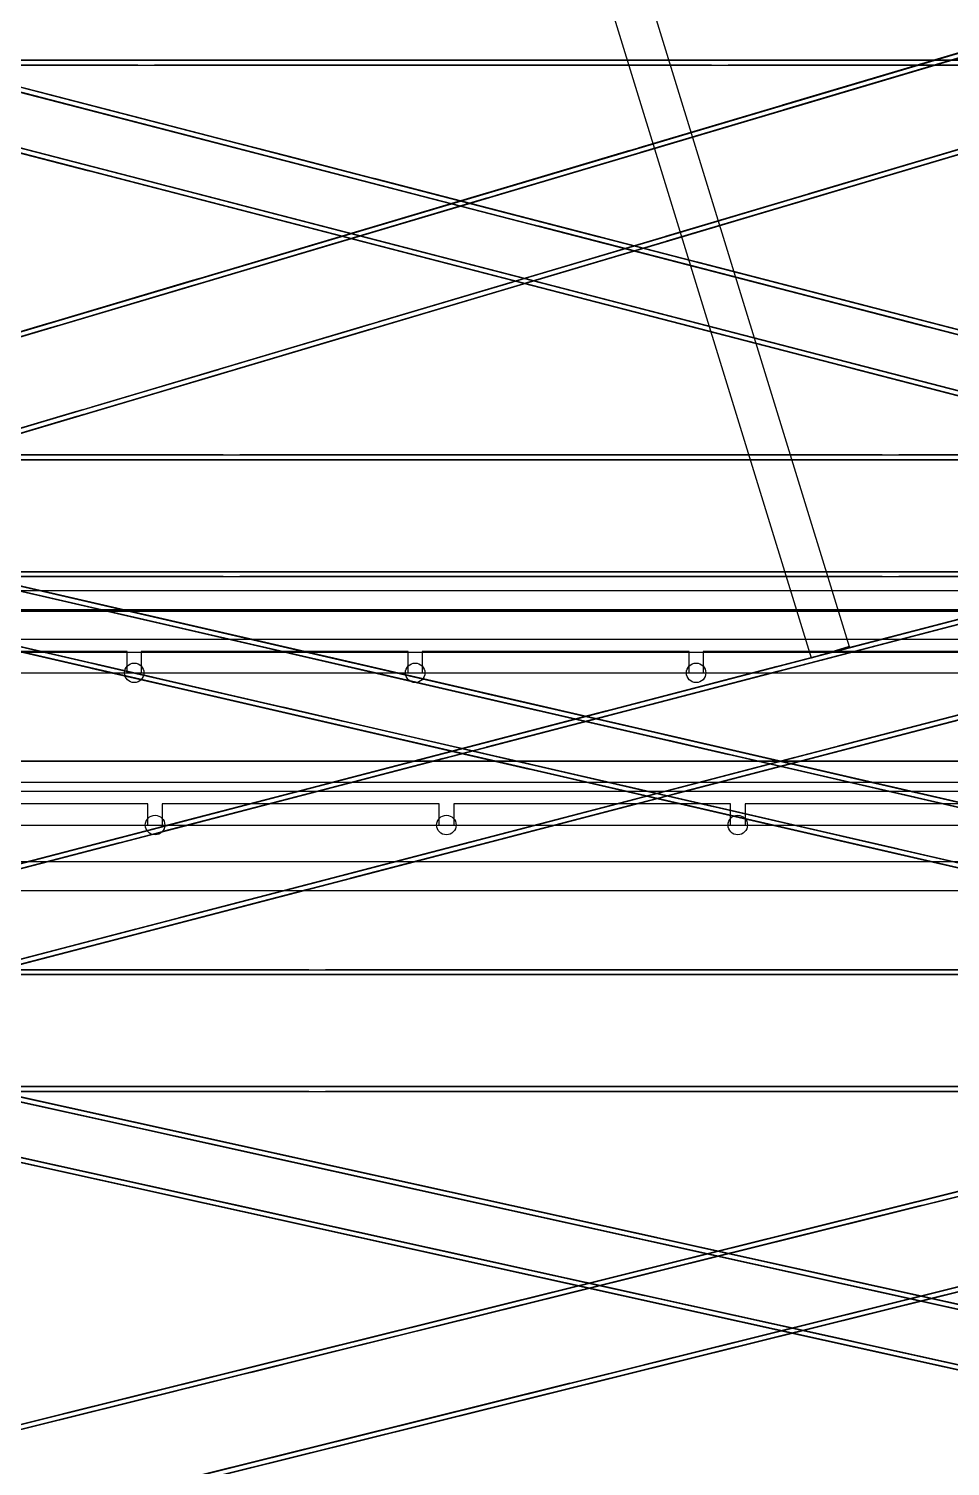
# Model space of a CAD drawing. Header units: millimetres. Extents: x -52000 to 48850, y -48850 to 51750.
# Drawn here: x 1499 to 4524, y -16106 to -11384 of the extents above; entities that cross this region are included whole.
import ezdxf

# ---------------------------------------------------------------- set-up
doc = ezdxf.new("R2010")
doc.units = ezdxf.units.MM
doc.layers.add('D-STR-DECK', color=7, linetype='Continuous', lineweight=25)
doc.layers.add('D-STR-STRC', color=7, linetype='Continuous', lineweight=25)

msp = doc.modelspace()

# ---------------------------------------------------------------- linework, layer by layer
at = {"layer": 'D-STR-DECK'}
for points in [[(-11480, -14000), (11480, -14000), (14000, -11480), (14000, 11480), (11480, 14000), (-11480, 14000), (-14000, 11480), (-14000, -11480)], [(-10904, -13297.5), (10904, -13297.5), (13297.5, -10904), (-13297.5, -10904)], [(-11307.8, -13790), (11307.8, -13790), (13790, -11307.8), (-13790, -11307.8)], [(-11014.6, -13432.5), (11014.6, -13432.5), (9278.9, -11315.7), (-9278.9, -11315.7)], [(3541.7, -11296.6), (4192.6, -13413.4), (4068.4, -13451.6), (3417.4, -11334.8)], [(-11014.6, -13432.5), (11014.6, -13432.5), (10849.4, -13231), (-10849.4, -13231)], [(-11070, -13500), (11070, -13500), (10904, -13297.5), (-10904, -13297.5)], [(-11070, -13500), (11070, -13500), (10904, -13297.5), (-10904, -13297.5)], [(-11014.6, -13432.5), (11014.6, -13432.5), (11014.6, -13292.5), (-11014.6, -13292.5)], [(-11070, -13500), (11070, -13500), (11070, -13390), (-11070, -13390)], [(-11070, -13500), (11070, -13500), (11070, -13390), (-11070, -13390)], [(945.6, -13500), (1821.9, -13500), (1821.9, -13430), (945.6, -13430)], [(1868.1, -13500), (2744.4, -13500), (2744.4, -13430), (1868.1, -13430)], [(2790.6, -13500), (3666.9, -13500), (3666.9, -13430), (2790.6, -13430)], [(3713.1, -13500), (4589.4, -13500), (4589.4, -13430), (3713.1, -13430)], [(-11480, -14000), (11480, -14000), (11307.8, -13790), (-11307.8, -13790)], [(-11480, -14000), (11480, -14000), (11480, -13860), (-11480, -13860)], [(-11480, -14000), (11480, -14000), (11480, -13890), (-11480, -13890)], [(-11480, -14000), (11480, -14000), (11480, -13890), (-11480, -13890)], [(980.6, -14000), (1889.4, -14000), (1889.4, -13930), (980.6, -13930)], [(1937.2, -14000), (2846.1, -14000), (2846.1, -13930), (1937.2, -13930)], [(2893.9, -14000), (3802.8, -14000), (3802.8, -13930), (2893.9, -13930)], [(3850.6, -14000), (4759.4, -14000), (4759.4, -13930), (3850.6, -13930)], [(-11617.8, -14120), (11617.8, -14120), (11617.8, -14216), (-11617.8, -14216)]]:
    msp.add_lwpolyline(points, close=True, dxfattribs=at)
for centre in [(1845, -13500), (2767.5, -13500), (3690, -13500), (1913.3, -14000), (2870, -14000), (3826.7, -14000)]:
    msp.add_circle(centre, 32, dxfattribs=at)
at = {"layer": 'D-STR-STRC'}
for points in [[(-328.3, -12914.6), (237.1, -12746.5), (5888.8, -11066), (5323.4, -11234.1)], [(-323.7, -12930), (241.6, -12761.8), (5893.4, -11081.3), (5328, -11249.5)], [(6697.6, -12945.2), (6330.9, -12850.3), (-161, -11169.8), (205.7, -11264.7)], [(6701.6, -12929.7), (6334.9, -12834.8), (-157, -11154.3), (209.7, -11249.2)], [(4443.8, -11495.7), (4877.6, -11366.7), (5332.5, -11231.4)], [(4466.8, -11488.8), (4921.7, -11353.6), (5355.5, -11224.6)], [(4448.3, -11511), (4882.1, -11382), (5337.1, -11246.8)], [(4471.4, -11504.2), (4926.3, -11368.9), (5360.1, -11239.9)], [(-241.6, -13206), (323.7, -13037.9), (5975.4, -11357.4), (5410.1, -11525.5)], [(-237.1, -13221.3), (328.3, -13053.2), (5980, -11372.7), (5414.6, -11540.8)], [(6649, -13133), (6282.3, -13038.1), (-209.7, -11357.6), (157, -11452.5)], [(6653, -13117.5), (6286.3, -13022.6), (-205.7, -11342.1), (161, -11437.1)], [(3972.8, -11635.7), (4406.6, -11506.7), (4861.5, -11371.5)], [(3995.8, -11628.9), (4450.8, -11493.6), (4884.5, -11364.6)], [(3977.4, -11651.1), (4411.1, -11522.1), (4866.1, -11386.8)], [(4000.4, -11644.2), (4455.3, -11508.9), (4889.1, -11380)], [(1742.9, -11662.7), (1485.4, -11596), (986.2, -11466.8)], [(1746.9, -11647.2), (1489.4, -11580.5), (990.2, -11451.3)], [(1763.4, -11668), (1264.2, -11538.8), (1006.7, -11472.1)], [(1767.4, -11652.5), (1268.2, -11523.3), (1010.7, -11456.6)], [(-11303.4, -11487.4), (-11303.4, -11487.4), (11303.4, -11487.4), (11303.4, -11487.4)], [(50, -11487.4), (50, -11487.4), (1856.4, -11487.4), (1856.4, -11487.4)], [(50, -11503.4), (50, -11503.4), (1856.4, -11503.4), (1856.4, -11503.4)], [(1911.4, -11487.4), (1911.4, -11487.4), (3740.3, -11487.4), (3740.3, -11487.4)], [(1911.4, -11503.4), (1911.4, -11503.4), (3740.3, -11503.4), (3740.3, -11503.4)], [(3501.8, -11775.8), (3935.6, -11646.8), (4390.5, -11511.5)], [(3524.8, -11768.9), (3979.8, -11633.6), (4413.6, -11504.7)], [(3529.4, -11784.3), (3984.3, -11649), (4418.1, -11520)], [(3795.3, -11487.4), (3795.3, -11487.4), (5601.7, -11487.4), (5601.7, -11487.4)], [(3795.3, -11503.4), (3795.3, -11503.4), (5601.7, -11503.4), (5601.7, -11503.4)], [(3506.4, -11791.1), (3940.2, -11662.1), (4395.1, -11526.8)], [(2283.9, -11802.7), (2026.4, -11736), (1527.2, -11606.8)], [(2287.9, -11787.2), (2030.4, -11720.5), (1531.2, -11591.3)], [(2304.4, -11808), (1805.2, -11678.8), (1547.7, -11612.1)], [(2308.4, -11792.5), (1809.2, -11663.3), (1551.7, -11596.6)], [(1694.3, -11850.5), (1436.8, -11783.8), (937.6, -11654.6)], [(1698.3, -11835), (1440.8, -11768.3), (941.6, -11639.1)], [(1714.8, -11855.8), (1215.6, -11726.6), (958, -11659.9)], [(1718.8, -11840.3), (1219.6, -11711.1), (962.1, -11644.4)], [(3030.9, -11915.8), (3464.6, -11786.8), (3919.6, -11651.5)], [(3053.9, -11909), (3508.8, -11773.7), (3942.6, -11644.7)], [(3058.4, -11924.3), (3513.4, -11789), (3947.1, -11660)], [(4059.5, -11927.1), (4493.2, -11798.1), (4948.2, -11662.9)], [(4082.5, -11920.3), (4537.4, -11785), (4971.2, -11656)], [(3035.4, -11931.1), (3469.2, -11802.2), (3924.1, -11666.9)], [(4064, -11942.4), (4497.8, -11813.5), (4952.7, -11678.2)], [(4087, -11935.6), (4542, -11800.3), (4975.7, -11671.3)], [(2824.9, -11942.7), (2567.4, -11876.1), (2068.2, -11746.9)], [(2828.9, -11927.3), (2571.4, -11860.6), (2072.2, -11731.4)], [(2845.4, -11948), (2346.2, -11818.8), (2088.7, -11752.2)], [(2849.4, -11932.6), (2350.2, -11803.3), (2092.7, -11736.7)], [(2235.3, -11990.5), (1977.7, -11923.8), (1478.6, -11794.6)], [(2239.3, -11975), (1981.8, -11908.4), (1482.6, -11779.1)], [(2255.8, -11995.8), (1756.6, -11866.6), (1499, -11799.9)], [(2259.8, -11980.3), (1760.6, -11851.1), (1503.1, -11784.4)], [(2559.9, -12055.8), (2993.7, -11926.9), (3448.6, -11791.6)], [(2582.9, -12049), (3037.8, -11913.7), (3471.6, -11784.7)], [(2587.5, -12064.3), (3042.4, -11929.1), (3476.2, -11800.1)], [(3588.5, -12067.1), (4022.3, -11938.2), (4477.2, -11802.9)], [(3611.5, -12060.3), (4066.4, -11925), (4500.2, -11796.1)], [(2564.4, -12071.2), (2998.2, -11942.2), (3453.2, -11806.9)], [(3593, -12082.5), (4026.8, -11953.5), (4481.7, -11818.2)], [(3616, -12075.6), (4071, -11940.4), (4504.8, -11811.4)], [(3365.9, -12082.8), (3108.4, -12016.1), (2609.2, -11886.9)], [(3369.9, -12067.3), (3112.4, -12000.6), (2613.2, -11871.4)], [(3386.4, -12088.1), (2887.2, -11958.9), (2629.7, -11892.2)], [(3390.4, -12072.6), (2891.2, -11943.4), (2633.7, -11876.7)], [(2776.3, -12130.6), (2518.7, -12063.9), (2019.6, -11934.7)], [(2780.3, -12115.1), (2522.8, -12048.4), (2023.6, -11919.2)], [(2796.8, -12135.9), (2297.6, -12006.6), (2040, -11940)], [(2800.8, -12120.4), (2301.6, -11991.2), (2044, -11924.5)], [(2088.9, -12195.9), (2522.7, -12066.9), (2977.6, -11931.6)], [(2111.9, -12189), (2566.9, -12053.8), (3000.6, -11924.8)], [(2116.5, -12204.4), (2571.4, -12069.1), (3005.2, -11940.1)], [(3117.5, -12207.2), (3551.3, -12078.2), (4006.2, -11942.9)], [(3140.5, -12200.3), (3595.5, -12065.1), (4029.2, -11936.1)], [(2093.5, -12211.2), (2527.2, -12082.2), (2982.2, -11947)], [(3122.1, -12222.5), (3555.8, -12093.5), (4010.8, -11958.3)], [(3145.1, -12215.7), (3600, -12080.4), (4033.8, -11951.4)], [(3906.9, -12222.8), (3649.4, -12156.2), (3150.2, -12026.9)], [(3910.9, -12207.3), (3653.4, -12140.7), (3154.2, -12011.5)], [(3927.4, -12228.1), (3428.2, -12098.9), (3170.6, -12032.2)], [(3931.4, -12212.6), (3432.2, -12083.4), (3174.7, -12016.8)], [(1617.9, -12335.9), (2051.7, -12206.9), (2506.6, -12071.7)], [(1622.5, -12351.3), (2056.3, -12222.3), (2511.2, -12087)], [(1640.9, -12329.1), (2095.9, -12193.8), (2529.7, -12064.8)], [(1645.5, -12344.4), (2100.4, -12209.1), (2534.2, -12080.2)], [(3317.3, -12270.6), (3059.7, -12203.9), (2560.6, -12074.7)], [(3321.3, -12255.1), (3063.8, -12188.4), (2564.6, -12059.2)], [(3337.8, -12275.9), (2838.6, -12146.7), (2581, -12080)], [(3341.8, -12260.4), (2842.6, -12131.2), (2585, -12064.5)], [(2646.5, -12347.2), (3080.3, -12218.3), (3535.2, -12083)], [(2669.5, -12340.4), (3124.5, -12205.1), (3558.2, -12076.1)], [(2651.1, -12362.6), (3084.9, -12233.6), (3539.8, -12098.3)], [(2674.1, -12355.7), (3129, -12220.5), (3562.8, -12091.5)], [(4447.9, -12362.9), (4190.4, -12296.2), (3691.2, -12167)], [(4451.9, -12347.4), (4194.4, -12280.7), (3695.2, -12151.5)], [(4468.4, -12368.2), (3969.2, -12239), (3711.6, -12172.3)], [(4472.4, -12352.7), (3973.2, -12223.5), (3715.7, -12156.8)], [(1147, -12476), (1580.7, -12347), (2035.7, -12211.7)], [(1151.5, -12491.3), (1585.3, -12362.3), (2040.2, -12227)], [(1170, -12469.1), (1624.9, -12333.8), (2058.7, -12204.9)], [(1174.5, -12484.5), (1629.5, -12349.2), (2063.2, -12220.2)], [(2175.6, -12487.3), (2609.3, -12358.3), (3064.3, -12223)], [(2198.6, -12480.4), (2653.5, -12345.2), (3087.3, -12216.2)], [(3858.3, -12410.6), (3600.7, -12344), (3101.6, -12214.8)], [(3862.3, -12395.2), (3604.7, -12328.5), (3105.6, -12199.3)], [(3878.8, -12415.9), (3379.6, -12286.7), (3122, -12220.1)], [(3882.8, -12400.5), (3383.6, -12271.2), (3126, -12204.6)], [(2180.1, -12502.6), (2613.9, -12373.6), (3068.8, -12238.4)], [(2203.1, -12495.8), (2658.1, -12360.5), (3091.8, -12231.5)], [(4988.9, -12502.9), (4731.3, -12436.2), (4232.2, -12307)], [(4992.9, -12487.4), (4735.4, -12420.8), (4236.2, -12291.5)], [(5009.4, -12508.2), (4510.2, -12379), (4252.6, -12312.3)], [(5013.4, -12492.7), (4514.2, -12363.5), (4256.7, -12296.8)], [(676, -12616), (1109.8, -12487), (1564.7, -12351.8)], [(680.5, -12631.3), (1114.3, -12502.4), (1569.2, -12367.1)], [(699, -12609.2), (1153.9, -12473.9), (1587.7, -12344.9)], [(703.5, -12624.5), (1158.5, -12489.2), (1592.3, -12360.2)], [(1704.6, -12627.3), (2138.3, -12498.3), (2593.3, -12363.1)], [(1727.6, -12620.5), (2182.5, -12485.2), (2616.3, -12356.2)], [(4399.3, -12550.7), (4141.7, -12484), (3642.6, -12354.8)], [(4403.3, -12535.2), (4145.7, -12468.5), (3646.6, -12339.3)], [(4419.8, -12556), (3920.6, -12426.8), (3663, -12360.1)], [(4423.8, -12540.5), (3924.6, -12411.3), (3667, -12344.6)], [(1709.1, -12642.6), (2142.9, -12513.7), (2597.8, -12378.4)], [(1732.1, -12635.8), (2187.1, -12500.5), (2620.9, -12371.6)], [(1233.6, -12767.4), (1667.4, -12638.4), (2122.3, -12503.1)], [(1256.6, -12760.5), (1711.5, -12625.2), (2145.3, -12496.3)], [(1261.2, -12775.8), (1716.1, -12640.6), (2149.9, -12511.6)], [(4940.3, -12690.7), (4682.7, -12624.1), (4183.6, -12494.8)], [(4944.3, -12675.2), (4686.7, -12608.6), (4187.6, -12479.3)], [(4960.8, -12696), (4461.6, -12566.8), (4204, -12500.1)], [(4964.8, -12680.5), (4465.6, -12551.3), (4208, -12484.6)], [(1238.2, -12782.7), (1671.9, -12653.7), (2126.9, -12518.4)], [(762.6, -12907.4), (1196.4, -12778.4), (1651.3, -12643.1)], [(785.6, -12900.6), (1240.6, -12765.3), (1674.3, -12636.3)], [(790.2, -12915.9), (1245.1, -12780.6), (1678.9, -12651.6)], [(767.2, -12922.7), (1201, -12793.8), (1655.9, -12658.5)], [(-315.5, -14592.2), (234.8, -14448.8), (6726.8, -12757.4), (6176.4, -12900.8)], [(-311.5, -14607.7), (238.9, -14464.3), (6730.8, -12772.9), (6180.5, -12916.3)], [(50, -12783.9), (50, -12783.9), (2136.5, -12783.9), (2136.5, -12783.9)], [(2191.5, -12783.9), (2191.5, -12783.9), (4300.5, -12783.9), (4300.5, -12783.9)], [(4355.5, -12783.9), (4355.5, -12783.9), (6442, -12783.9), (6442, -12783.9)], [(-12983.9, -12799.9), (-12983.9, -12799.9), (12983.9, -12799.9), (12983.9, -12799.9)], [(7538.3, -14613.8), (7184.2, -14532.2), (-153.5, -12840.8), (200.7, -12922.4)], [(50, -12799.9), (50, -12799.9), (2136.5, -12799.9), (2136.5, -12799.9)], [(2191.5, -12799.9), (2191.5, -12799.9), (4300.5, -12799.9), (4300.5, -12799.9)], [(4355.5, -12799.9), (4355.5, -12799.9), (6442, -12799.9), (6442, -12799.9)], [(7534.7, -14629.4), (7180.6, -14547.8), (-157.1, -12856.4), (197.1, -12938)], [(7494.8, -14802.9), (7140.6, -14721.3), (-197.1, -13029.8), (157.1, -13111.5)], [(-238.9, -14886.4), (311.5, -14743), (6803.4, -13051.6), (6253.1, -13195)], [(-234.8, -14901.9), (315.5, -14758.5), (6807.5, -13067.1), (6257.1, -13210.5)], [(7491.2, -14818.5), (7137, -14736.8), (-200.7, -13045.4), (153.5, -13127.1)], [(-12983.9, -13167.9), (-12983.9, -13167.9), (12983.9, -13167.9), (12983.9, -13167.9)], [(50, -13167.9), (50, -13167.9), (2136.5, -13167.9), (2136.5, -13167.9)], [(1946.4, -13341.3), (1697.6, -13283.9), (1135, -13154.2)], [(1950, -13325.7), (1701.2, -13268.3), (1138.6, -13138.6)], [(1962.3, -13344.9), (1399.7, -13215.2), (1151, -13157.9)], [(1965.9, -13329.3), (1403.3, -13199.7), (1154.6, -13142.3)], [(2191.5, -13167.9), (2191.5, -13167.9), (4300.5, -13167.9), (4300.5, -13167.9)], [(4355.5, -13167.9), (4355.5, -13167.9), (6442, -13167.9), (6442, -13167.9)], [(50, -13183.9), (50, -13183.9), (2136.5, -13183.9), (2136.5, -13183.9)], [(2191.5, -13183.9), (2191.5, -13183.9), (4300.5, -13183.9), (4300.5, -13183.9)], [(4079, -13447.3), (4575.6, -13317.9), (5018.5, -13202.5)], [(4083.1, -13462.7), (4579.7, -13333.3), (5022.5, -13218)], [(4097.8, -13442.4), (4540.6, -13327), (5037.2, -13197.6)], [(4101.8, -13457.9), (4544.7, -13342.5), (5041.3, -13213.1)], [(4355.5, -13183.9), (4355.5, -13183.9), (6442, -13183.9), (6442, -13183.9)], [(2557.9, -13482.2), (2309.1, -13424.9), (1746.5, -13295.2)], [(2561.4, -13466.6), (2312.7, -13409.3), (1750.1, -13279.6)], [(2573.8, -13485.9), (2011.2, -13356.2), (1762.4, -13298.9)], [(2577.4, -13470.3), (2014.8, -13340.6), (1766, -13283.3)], [(1902.8, -13530.3), (1654.1, -13473), (1091.4, -13343.3)], [(1906.4, -13514.7), (1657.7, -13457.4), (1095, -13327.7)], [(1918.8, -13534), (1356.1, -13404.3), (1107.4, -13346.9)], [(1922.4, -13518.4), (1359.7, -13388.7), (1111, -13331.4)], [(3538, -13588.2), (4034.6, -13458.8), (4477.5, -13343.4)], [(3542.1, -13603.7), (4038.7, -13474.3), (4481.6, -13358.9)], [(3556.8, -13583.3), (3999.6, -13467.9), (4496.2, -13338.6)], [(3560.8, -13598.8), (4003.7, -13483.4), (4500.3, -13354)], [(3169.3, -13623.2), (2920.6, -13565.8), (2357.9, -13436.1)], [(3172.9, -13607.6), (2924.2, -13550.2), (2361.5, -13420.5)], [(3185.3, -13626.8), (2622.7, -13497.1), (2373.9, -13439.8)], [(3188.9, -13611.2), (2626.3, -13481.6), (2377.5, -13424.2)], [(2514.3, -13671.2), (2265.5, -13613.9), (1702.9, -13484.2)], [(2517.9, -13655.7), (2269.1, -13598.3), (1706.5, -13468.6)], [(2530.2, -13674.9), (1967.6, -13545.2), (1718.9, -13487.9)], [(2533.8, -13659.3), (1971.2, -13529.6), (1722.5, -13472.3)], [(2997, -13729.2), (3493.7, -13599.8), (3936.5, -13484.4)], [(3001.1, -13744.6), (3497.7, -13615.3), (3940.6, -13499.9)], [(3015.8, -13724.3), (3458.6, -13608.9), (3955.2, -13479.5)], [(3019.8, -13739.8), (3462.7, -13624.4), (3959.3, -13495)], [(4155.7, -13741.4), (4652.3, -13612), (5095.2, -13496.7)], [(4174.4, -13736.6), (4617.3, -13621.2), (5113.9, -13491.8)], [(4159.7, -13756.9), (4656.3, -13627.5), (5099.2, -13512.1)], [(4178.4, -13752), (4621.3, -13636.7), (5117.9, -13507.3)], [(3780.8, -13764.1), (3532.1, -13706.8), (2969.4, -13577.1)], [(3784.4, -13748.5), (3535.6, -13691.2), (2973, -13561.5)], [(3796.8, -13767.8), (3234.1, -13638.1), (2985.4, -13580.8)], [(3800.4, -13752.2), (3237.7, -13622.5), (2989, -13565.2)], [(3125.7, -13812.2), (2877, -13754.9), (2314.4, -13625.2)], [(3129.3, -13796.6), (2880.6, -13739.3), (2318, -13609.6)], [(3141.7, -13815.9), (2579.1, -13686.2), (2330.3, -13628.8)], [(3145.3, -13800.3), (2582.7, -13670.6), (2333.9, -13613.3)], [(2456, -13870.1), (2952.7, -13740.7), (3395.5, -13625.3)], [(2460.1, -13885.6), (2956.7, -13756.2), (3399.6, -13640.8)], [(2474.8, -13865.2), (2917.6, -13749.8), (3414.3, -13620.5)], [(2478.8, -13880.7), (2921.7, -13765.3), (3418.3, -13635.9)], [(3614.7, -13882.4), (4111.3, -13753), (4554.2, -13637.6)], [(3633.4, -13877.5), (4076.3, -13762.1), (4572.9, -13632.7)], [(3618.7, -13897.9), (4115.3, -13768.5), (4558.2, -13653.1)], [(3637.4, -13893), (4080.3, -13777.6), (4576.9, -13648.2)], [(4392.3, -13905.1), (4143.5, -13847.7), (3580.9, -13718)], [(4395.9, -13889.5), (4147.1, -13832.1), (3584.5, -13702.4)], [(4408.2, -13908.7), (3845.6, -13779), (3596.9, -13721.7)], [(4411.8, -13893.2), (3849.2, -13763.5), (3600.5, -13706.1)], [(1915, -14011.1), (2411.7, -13881.7), (2854.5, -13766.3)], [(1919.1, -14026.5), (2415.7, -13897.2), (2858.6, -13781.8)], [(1933.8, -14006.2), (2376.6, -13890.8), (2873.3, -13761.4)], [(1937.8, -14021.7), (2380.7, -13906.3), (2877.3, -13776.9)], [(3737.2, -13953.2), (3488.5, -13895.8), (2925.8, -13766.1)], [(3740.8, -13937.6), (3492.1, -13880.2), (2929.4, -13750.5)], [(3753.2, -13956.8), (3190.6, -13827.1), (2941.8, -13769.8)], [(3756.8, -13941.2), (3194.1, -13811.5), (2945.4, -13754.2)], [(3073.7, -14023.3), (3570.3, -13893.9), (4013.2, -13778.6)], [(3092.4, -14018.5), (3535.3, -13903.1), (4031.9, -13773.7)], [(3077.7, -14038.8), (3574.3, -13909.4), (4017.2, -13794)], [(3096.4, -14033.9), (3539.3, -13918.6), (4035.9, -13789.2)], [(5003.7, -14046), (4755, -13988.7), (4192.4, -13859)], [(5007.3, -14030.4), (4758.6, -13973.1), (4196, -13843.4)], [(5019.7, -14049.7), (4457.1, -13920), (4208.3, -13862.7)], [(5023.3, -14034.1), (4460.7, -13904.4), (4211.9, -13847.1)], [(1374, -14152), (1870.7, -14022.6), (2313.5, -13907.2)], [(1378.1, -14167.5), (1874.7, -14038.1), (2317.6, -13922.7)], [(1392.8, -14147.1), (1835.6, -14031.7), (2332.3, -13902.4)], [(1396.8, -14162.6), (1839.7, -14047.2), (2336.3, -13917.8)], [(2532.7, -14164.3), (3029.3, -14034.9), (3472.2, -13919.5)], [(2551.4, -14159.4), (2994.3, -14044), (3490.9, -13914.6)], [(4348.7, -14094.1), (4099.9, -14036.8), (3537.3, -13907.1)], [(4352.3, -14078.5), (4103.5, -14021.2), (3540.9, -13891.5)], [(4364.7, -14097.8), (3802, -13968.1), (3553.3, -13910.8)], [(4368.3, -14082.2), (3805.6, -13952.5), (3556.9, -13895.2)], [(2536.7, -14179.8), (3033.3, -14050.4), (3476.2, -13935)], [(2555.4, -14174.9), (2998.3, -14059.5), (3494.9, -13930.1)], [(833, -14293), (1329.7, -14163.6), (1772.5, -14048.2)], [(837.1, -14308.4), (1333.7, -14179.1), (1776.6, -14063.7)], [(851.8, -14288.1), (1294.6, -14172.7), (1791.3, -14043.3)], [(855.8, -14303.6), (1298.7, -14188.2), (1795.3, -14058.8)], [(1991.7, -14305.2), (2488.3, -14175.9), (2931.2, -14060.5)], [(2010.4, -14300.4), (2453.3, -14185), (2949.9, -14055.6)], [(2014.4, -14315.8), (2457.3, -14200.5), (2953.9, -14071.1)], [(4960.2, -14235.1), (4711.4, -14177.7), (4148.8, -14048)], [(4963.8, -14219.5), (4715, -14162.1), (4152.4, -14032.4)], [(4976.1, -14238.7), (4413.5, -14109), (4164.8, -14051.7)], [(4979.7, -14223.1), (4417.1, -14093.5), (4168.3, -14036.1)], [(1995.7, -14320.7), (2492.3, -14191.3), (2935.2, -14075.9)], [(1450.7, -14446.2), (1947.3, -14316.8), (2390.2, -14201.4)], [(1469.4, -14441.3), (1912.3, -14325.9), (2408.9, -14196.5)], [(1473.4, -14456.8), (1916.3, -14341.4), (2412.9, -14212)], [(1454.7, -14461.7), (1951.3, -14332.3), (2394.2, -14216.9)], [(909.7, -14587.1), (1406.3, -14457.8), (1849.2, -14342.4)], [(928.4, -14582.3), (1371.3, -14466.9), (1867.9, -14337.5)], [(932.5, -14597.7), (1375.3, -14482.4), (1871.9, -14353)], [(913.7, -14602.6), (1410.3, -14473.2), (1853.2, -14357.9)], [(-14675.3, -14491.3), (-14675.3, -14491.3), (14675.3, -14491.3), (14675.3, -14491.3)], [(-307.1, -16411.5), (229.8, -16278), (7567.5, -14453.3), (7030.6, -14586.8)], [(-303.2, -16427), (233.7, -16293.5), (7571.4, -14468.9), (7034.5, -14602.4)], [(50, -14475.3), (50, -14475.3), (2418.4, -14475.3), (2418.4, -14475.3)], [(50, -14491.3), (50, -14491.3), (2418.4, -14491.3), (2418.4, -14491.3)], [(2473.4, -14475.3), (2473.4, -14475.3), (4864.3, -14475.3), (4864.3, -14475.3)], [(2473.4, -14491.3), (2473.4, -14491.3), (4864.3, -14491.3), (4864.3, -14491.3)], [(8444.6, -16435.5), (8100.8, -16359.5), (-149.2, -14534.8), (194.6, -14610.9)], [(8441.1, -16451.1), (8097.3, -16375.1), (-152.7, -14550.4), (191.1, -14626.5)], [(8402.7, -16624.9), (8058.9, -16548.9), (-191.1, -14724.2), (152.7, -14800.3)], [(-233.7, -16706.5), (303.2, -16573), (7640.9, -14748.3), (7104, -14881.8)], [(-229.8, -16722), (307.1, -16588.5), (7644.7, -14763.9), (7107.8, -14897.4)], [(8399.2, -16640.5), (8055.4, -16564.5), (-194.6, -14739.8), (149.2, -14815.9)], [(-14675.3, -14859.3), (-14675.3, -14859.3), (14675.3, -14859.3), (14675.3, -14859.3)], [(50, -14859.3), (50, -14859.3), (2418.4, -14859.3), (2418.4, -14859.3)], [(2169.4, -15064), (1927.9, -15010.6), (1293.6, -14870.3)], [(2172.9, -15048.4), (1931.4, -14995), (1297.1, -14854.7)], [(2182.3, -15066.9), (1548, -14926.6), (1306.5, -14873.2)], [(2185.8, -15051.2), (1551.5, -14911), (1310, -14857.5)], [(2473.4, -14859.3), (2473.4, -14859.3), (4864.3, -14859.3), (4864.3, -14859.3)], [(50, -14875.3), (50, -14875.3), (2418.4, -14875.3), (2418.4, -14875.3)], [(2473.4, -14875.3), (2473.4, -14875.3), (4864.3, -14875.3), (4864.3, -14875.3)], [(2860.4, -15200.4), (2618.9, -15147), (1984.6, -15006.7)], [(2873.3, -15203.3), (2239, -15063), (1997.5, -15009.6)], [(2127.5, -15253.4), (1886, -15200), (1251.7, -15059.7)], [(2131, -15237.8), (1889.5, -15184.4), (1255.2, -15044.1)], [(2140.4, -15256.3), (1506.1, -15116), (1264.6, -15062.6)], [(2143.9, -15240.7), (1509.6, -15100.4), (1268.1, -15047)], [(2856.9, -15216.1), (2615.4, -15162.6), (1981.1, -15022.4)], [(2869.8, -15218.9), (2235.5, -15078.6), (1994, -15025.2)], [(4042.2, -15330), (4604.9, -15190), (5036.9, -15082.6)], [(4046, -15345.5), (4608.7, -15205.6), (5040.8, -15098.1)], [(4058, -15326), (4490, -15218.6), (5052.7, -15078.7)], [(4061.8, -15341.6), (4493.9, -15234.1), (5056.5, -15094.2)], [(2818.5, -15389.9), (2577, -15336.4), (1942.7, -15196.2)], [(2831.4, -15392.7), (2197.1, -15252.4), (1955.6, -15199)], [(3544.4, -15368.1), (3302.9, -15314.7), (2668.6, -15174.4)], [(3547.9, -15352.5), (3306.4, -15299.1), (2672.1, -15158.8)], [(3557.3, -15371), (2923, -15230.7), (2681.5, -15177.3)], [(3560.8, -15355.3), (2926.5, -15215.1), (2685, -15161.6)], [(2815, -15405.5), (2573.5, -15352.1), (1939.2, -15211.8)], [(2827.9, -15408.3), (2193.6, -15268.1), (1952.1, -15214.6)], [(3430.7, -15482), (3993.4, -15342.1), (4425.4, -15234.7)], [(3434.6, -15497.5), (3997.3, -15357.6), (4429.3, -15250.2)], [(3446.5, -15478.1), (3878.5, -15370.7), (4441.2, -15230.7)], [(3450.4, -15493.6), (3882.4, -15386.2), (4445.1, -15246.3)], [(4231.9, -15520.2), (3990.4, -15466.8), (3356.1, -15326.5)], [(4235.4, -15504.5), (3993.9, -15451.1), (3359.6, -15310.8)], [(4244.8, -15523), (3610.5, -15382.7), (3369, -15329.3)], [(4248.3, -15507.4), (3614, -15367.1), (3372.5, -15313.7)], [(3502.5, -15557.5), (3261, -15504.1), (2626.7, -15363.8)], [(3506, -15541.9), (3264.5, -15488.5), (2630.2, -15348.2)], [(3515.4, -15560.4), (2881.1, -15420.1), (2639.6, -15366.7)], [(3518.9, -15544.8), (2884.6, -15404.5), (2643.1, -15351.1)], [(2819.2, -15634.1), (3381.9, -15494.1), (3813.9, -15386.7)], [(2835, -15630.1), (3267.1, -15522.7), (3829.7, -15382.8)], [(4115.5, -15625), (4678.2, -15485.1), (5110.3, -15377.6)], [(4119.4, -15640.5), (4682.1, -15500.6), (5114.1, -15393.2)], [(4131.3, -15621), (4563.4, -15513.6), (5126, -15373.7)], [(4135.2, -15636.6), (4567.2, -15529.1), (5129.9, -15389.2)], [(2823.1, -15649.6), (3385.8, -15509.7), (3817.8, -15402.2)], [(2838.9, -15645.7), (3270.9, -15538.2), (3833.6, -15398.3)], [(4919.4, -15672.2), (4677.9, -15618.8), (4043.6, -15478.5)], [(4922.9, -15656.6), (4681.4, -15603.2), (4047.1, -15462.9)], [(4932.3, -15675.1), (4298, -15534.8), (4056.5, -15481.4)], [(4935.8, -15659.5), (4301.5, -15519.2), (4060, -15465.8)], [(2223.6, -15782.2), (2655.6, -15674.8), (3218.3, -15534.8)], [(4190, -15709.6), (3948.5, -15656.2), (3314.2, -15515.9)], [(4193.5, -15694), (3952, -15640.6), (3317.7, -15500.3)], [(4202.9, -15712.4), (3568.6, -15572.2), (3327.1, -15518.7)], [(4206.4, -15696.8), (3572.1, -15556.5), (3330.6, -15503.1)], [(3504.1, -15777), (4066.8, -15637.1), (4498.8, -15529.7)], [(3519.9, -15773.1), (3951.9, -15665.7), (4514.6, -15525.8)], [(2207.8, -15786.1), (2770.5, -15646.2), (3202.5, -15538.8)], [(2211.6, -15801.7), (2774.3, -15661.7), (3206.3, -15554.3)], [(2227.4, -15797.7), (2659.4, -15690.3), (3222.1, -15550.4)], [(3507.9, -15792.6), (4070.6, -15652.6), (4502.6, -15545.2)], [(3523.7, -15788.6), (3955.8, -15681.2), (4518.4, -15541.3)], [(4877.5, -15861.6), (4636, -15808.2), (4001.7, -15667.9)], [(4881, -15846), (4639.5, -15792.6), (4005.2, -15652.3)], [(4890.4, -15864.5), (4256.1, -15724.2), (4014.6, -15670.8)], [(4893.9, -15848.9), (4259.6, -15708.6), (4018.1, -15655.2)], [(1596.3, -15938.2), (2159, -15798.3), (2591, -15690.8)], [(1600.2, -15953.7), (2162.8, -15813.8), (2594.9, -15706.4)], [(1612.1, -15934.3), (2044.1, -15826.8), (2606.8, -15686.9)], [(1616, -15949.8), (2048, -15842.3), (2610.7, -15702.4)], [(2892.6, -15929.1), (3455.3, -15789.2), (3887.3, -15681.7)], [(2896.5, -15944.6), (3459.1, -15804.7), (3891.2, -15697.3)], [(2908.4, -15925.2), (3340.4, -15817.7), (3903.1, -15677.8)], [(2912.3, -15940.7), (3344.3, -15833.3), (3907, -15693.3)], [(984.8, -16090.2), (1547.5, -15950.3), (1979.5, -15842.9)], [(988.7, -16105.8), (1551.4, -15965.8), (1983.4, -15858.4)], [(1000.6, -16086.3), (1432.6, -15978.9), (1995.3, -15839)], [(1004.5, -16101.8), (1436.5, -15994.4), (1999.2, -15854.5)], [(2281.1, -16081.1), (2843.8, -15941.2), (3275.8, -15833.8)], [(2285, -16096.7), (2847.7, -15956.7), (3279.7, -15849.3)], [(2296.9, -16077.2), (2728.9, -15969.8), (3291.6, -15829.9)], [(2300.8, -16092.7), (2732.8, -15985.3), (3295.5, -15845.4)], [(1669.7, -16233.2), (2232.3, -16093.3), (2664.4, -15985.8)], [(1673.5, -16248.7), (2236.2, -16108.8), (2668.2, -16001.4)], [(1685.5, -16229.3), (2117.5, -16121.8), (2680.2, -15981.9)], [(1689.3, -16244.8), (2121.3, -16137.4), (2684, -15997.4)]]:
    msp.add_lwpolyline(points, close=True, dxfattribs=at)
for points in [[(219.4, -12751.8), (5871.1, -11071.3)], [(237.1, -12746.5), (5888.8, -11066)], [(6334.9, -12834.8), (-157, -11154.3)], [(6352.4, -12839.3), (-139.6, -11158.8)], [(-328.3, -12914.6), (5323.4, -11234.1)], [(-310.6, -12909.4), (5341.1, -11228.9)], [(6684.2, -12925.2), (192.2, -11244.7)], [(6701.6, -12929.7), (209.7, -11249.2)], [(6282.3, -13038.1), (-209.7, -11357.6)], [(6299.8, -13042.6), (-192.2, -11362.1)], [(310.6, -13058.5), (5962.3, -11378)], [(328.3, -13053.2), (5980, -11372.7)], [(6631.5, -13128.5), (139.6, -11448)], [(6649, -13133), (157, -11452.5)], [(-11303.4, -11503.4), (11303.4, -11503.4)], [(-237.1, -13221.3), (5414.6, -11540.8)], [(-219.4, -13216.1), (5432.3, -11535.6)], [(-12983.9, -12783.9), (12983.9, -12783.9)], [(217.6, -14453.3), (6709.6, -12761.9)], [(234.8, -14448.8), (6726.8, -12757.4)], [(7184.2, -14532.2), (-153.5, -12840.8)], [(7201.1, -14536.1), (-136.6, -12844.7)], [(-315.5, -14592.2), (6176.4, -12900.8)], [(-298.3, -14587.7), (6193.6, -12896.3)], [(7521.5, -14610), (183.8, -12918.5)], [(7538.3, -14613.8), (200.7, -12922.4)], [(7137, -14736.8), (-200.7, -13045.4)], [(7153.9, -14740.7), (-183.8, -13049.3)], [(298.3, -14763), (6790.3, -13071.5)], [(315.5, -14758.5), (6807.5, -13067.1)], [(7474.3, -14814.6), (136.6, -13123.2)], [(7491.2, -14818.5), (153.5, -13127.1)], [(-12983.9, -13183.9), (12983.9, -13183.9)], [(-234.8, -14901.9), (6257.1, -13210.5)], [(-217.6, -14897.4), (6274.3, -13206)], [(-14675.3, -14475.3), (14675.3, -14475.3)], [(213.1, -16282.1), (7550.7, -14457.5)], [(229.8, -16278), (7567.5, -14453.3)], [(8100.8, -16359.5), (-149.2, -14534.8)], [(8117.1, -16363.1), (-132.9, -14538.4)], [(-307.1, -16411.5), (7030.6, -14586.8)], [(-290.3, -16407.3), (7047.4, -14582.7)], [(8428.2, -16431.9), (178.2, -14607.2)], [(8444.6, -16435.5), (194.6, -14610.9)], [(8055.4, -16564.5), (-194.6, -14739.8)], [(8071.8, -16568.1), (-178.2, -14743.5)], [(290.3, -16592.7), (7627.9, -14768)], [(307.1, -16588.5), (7644.7, -14763.9)], [(8382.9, -16636.9), (132.9, -14812.3)], [(8399.2, -16640.5), (149.2, -14815.9)], [(-14675.3, -14875.3), (14675.3, -14875.3)], [(-229.8, -16722), (7107.8, -14897.4)], [(-213.1, -16717.9), (7124.6, -14893.2)]]:
    msp.add_lwpolyline(points, dxfattribs=at)

doc.saveas('drawing.dxf')
